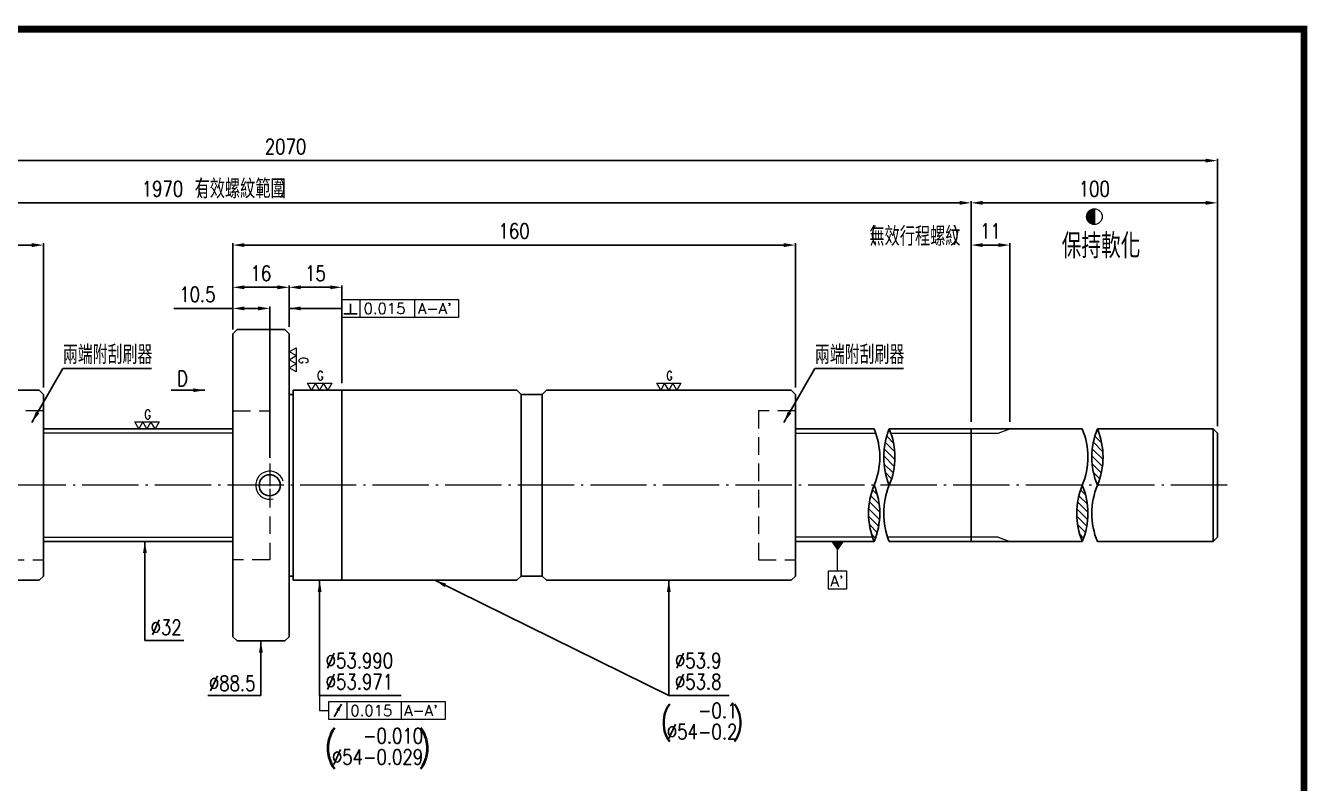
# Model space of a CAD drawing. Header units: millimetres. Extents: x -865 to -277, y -1663 to -1247.
# Drawn here: x -641.8 to -277.3, y -1462.7 to -1247.4 of the extents above; entities that cross this region are included whole.
import ezdxf
from ezdxf.enums import TextEntityAlignment as Align

# ---------------------------------------------------------------- set-up
doc = ezdxf.new("R2010")
doc.units = ezdxf.units.MM
doc.linetypes.add('CenLine', pattern=[25.8, 20, -2.5, 0.8, -2.5])
doc.linetypes.add('HidLine', pattern=[7.5, 5, -2.5])
doc.layers.get('0').update_dxf_attribs({"linetype": 'CONTINUOUS'})
doc.layers.get('DEFPOINTS').update_dxf_attribs({"linetype": 'CONTINUOUS'})
doc.layers.add('04', color=4, linetype='CONTINUOUS')
for name, color, linetype, lineweight in [('cen', 1, 'CenLine', 13), ('DIM', 6, 'CONTINUOUS', 9), ('hat', 4, 'CONTINUOUS', 9), ('hid', 5, 'HidLine', 15), ('str', 7, 'CONTINUOUS', 25), ('txt', 3, 'CONTINUOUS', 9)]:
    doc.layers.add(name, color=color, linetype=linetype, lineweight=lineweight)
doc.styles.add('ROMANC', font='romanc')
doc.styles.add('SIMPLEX', font='simplex.shx', dxfattribs={"width": 0.8, "height": 4.3, "bigfont": 'chineset.shx'})
doc.dimstyles.new('STANDARD$0', dxfattribs={"dimscale": 0, "dimtxt": 6, "dimasz": 5, "dimexe": 0.5, "dimexo": 2, "dimgap": 1.7, "dimtad": 1, "dimdec": 3, "dimdsep": 46, "dimtxsty": 'SIMPLEX', "dimcen": 0.09, "dimclrd": 6, "dimclre": 6, "dimclrt": 3, "dimadec": 1, "dimazin": 2, "dimtp": -0.1, "dimtm": 0.2, "dimtfac": 1, "dimtdec": 3, "dimtmove": 0, "dimatfit": 3, "dimfxl": 0, "dimtvp": 0.790698, "dimarcsym": 0})
doc.dimstyles.new('STANDARD$7', dxfattribs={"dimscale": 0, "dimtxt": 5.5, "dimasz": 5, "dimexe": 0.5, "dimexo": 2, "dimgap": 2.2, "dimtad": 1, "dimdec": 3, "dimrnd": 0.0005, "dimdsep": 46, "dimtxsty": 'SIMPLEX', "dimcen": 0.09, "dimclrd": 6, "dimclre": 6, "dimclrt": 3, "dimadec": 1, "dimazin": 2, "dimtp": -0.1, "dimtm": 0.2, "dimtfac": 1, "dimtdec": 3, "dimtmove": 2, "dimatfit": 3, "dimfxl": 0, "dimtvp": 0.790698, "dimarcsym": 0})

# ---------------------------------------------------------------- blocks, each defined once
blk = doc.blocks.new('*D112')
at = {"layer": 'DEFPOINTS', "color": 0}
for p in [(-551.93, -1321.74), (-566.93, -1334.94), (-551.93, -1350.99)]:
    blk.add_point(p, dxfattribs=at)
at = {"layer": 'DIM', "color": 6, "lineweight": -2}
for p, q in [((-566.93, -1332.94), (-566.93, -1321.24)), ((-563.63, -1321.74), (-555.23, -1321.74)), ((-551.93, -1348.99), (-551.93, -1321.24))]:
    blk.add_line(p, q, dxfattribs=at)
at = {"layer": 'DIM', "color": 6}
for points in [[(-563.63, -1321.19), (-563.63, -1322.29), (-566.93, -1321.74)], [(-555.23, -1321.19), (-555.23, -1322.29), (-551.93, -1321.74)]]:
    blk.add_solid(points, dxfattribs=at)
at = {"layer": 'DIM', "color": 3, "insert": (-559.43, -1317.76), "char_height": 4.3, "attachment_point": 5, "style": 'SIMPLEX'}
blk.add_mtext('15', dxfattribs=at)
blk = doc.blocks.new('*D113')
at = {"layer": 'DEFPOINTS', "color": 0}
for p in [(-566.93, -1321.74), (-582.93, -1334.94), (-566.93, -1334.94)]:
    blk.add_point(p, dxfattribs=at)
at = {"layer": 'DIM', "color": 6, "lineweight": -2}
for p, q in [((-582.93, -1332.94), (-582.93, -1321.24)), ((-579.63, -1321.74), (-570.23, -1321.74)), ((-566.93, -1332.94), (-566.93, -1321.24))]:
    blk.add_line(p, q, dxfattribs=at)
at = {"layer": 'DIM', "color": 6}
for points in [[(-579.63, -1321.19), (-579.63, -1322.29), (-582.93, -1321.74)], [(-570.23, -1321.19), (-570.23, -1322.29), (-566.93, -1321.74)]]:
    blk.add_solid(points, dxfattribs=at)
at = {"layer": 'DIM', "color": 3, "insert": (-574.93, -1317.76), "char_height": 4.3, "attachment_point": 5, "style": 'SIMPLEX'}
blk.add_mtext('16', dxfattribs=at)
blk = doc.blocks.new('*D114')
at = {"layer": 'DEFPOINTS', "color": 0}
for p in [(-422.93, -1309.74), (-582.93, -1334.94), (-422.93, -1352.19)]:
    blk.add_point(p, dxfattribs=at)
at = {"layer": 'DIM', "color": 6, "lineweight": -2}
for p, q in [((-582.93, -1332.94), (-582.93, -1309.24)), ((-579.63, -1309.74), (-426.23, -1309.74)), ((-422.93, -1350.19), (-422.93, -1309.24))]:
    blk.add_line(p, q, dxfattribs=at)
at = {"layer": 'DIM', "color": 6}
for points in [[(-579.63, -1309.19), (-579.63, -1310.29), (-582.93, -1309.74)], [(-426.23, -1309.19), (-426.23, -1310.29), (-422.93, -1309.74)]]:
    blk.add_solid(points, dxfattribs=at)
at = {"layer": 'DIM', "color": 3, "insert": (-502.93, -1305.76), "char_height": 4.3, "attachment_point": 5, "style": 'SIMPLEX'}
blk.add_mtext('160', dxfattribs=at)
blk = doc.blocks.new('DeflectionToleranceA-N')
at = {"layer": '04'}
blk.add_line((2.28, -2.57), (5.33, 2.7), dxfattribs=at)
blk.add_lwpolyline([(5.33, 2.7, 0, 1.52, 0), (3.8, 0.07, 1.52, 1.52, 0)], format="xyseb", dxfattribs=at)
at = {"layer": 'hat'}
for p, q in [((7.61, 3.8), (7.61, -3.8)), ((30.43, 3.8), (30.43, -3.8))]:
    blk.add_line(p, q, dxfattribs=at)
blk.add_lwpolyline([(0, 3.8), (48.87, 3.8), (48.87, -3.8), (0, -3.8)], close=True, dxfattribs=at)
at = {"layer": 'hat', "style": 'ROMANC', "flags": 8}
for tag, p in [('0.015', (9.09, -0.01)), ("A-A'", (31.63, 0.02))]:
    blk.add_attdef(tag, text='', height=4.56, dxfattribs=at).set_placement(p, align=Align.MIDDLE_LEFT)
blk = doc.blocks.new('VerticalToleranceA-N')
at = {"layer": '04'}
for p, q in [((3.68, -2.21), (3.68, 1.93)), ((0.92, -2.21), (6.44, -2.21))]:
    blk.add_line(p, q, dxfattribs=at)
at = {"layer": 'hat'}
for p, q in [((7.61, 3.8), (7.61, -3.8)), ((30.43, 3.8), (30.43, -3.8))]:
    blk.add_line(p, q, dxfattribs=at)
blk.add_lwpolyline([(0, 3.8), (48.87, 3.8), (48.87, -3.8), (0, -3.8)], close=True, dxfattribs=at)
at = {"layer": 'hat', "style": 'ROMANC', "flags": 8}
blk.add_attdef('0.012', text='', height=4.56, dxfattribs=at).set_placement((9.12, -0.02), align=Align.MIDDLE_LEFT)
blk.add_attdef("A-A'", (31.96, -2.31), '', height=4.56, dxfattribs=at)
blk = doc.blocks.new('*D115')
at = {"layer": 'DEFPOINTS', "color": 0}
for p in [(-372.93, -1297.74), (-372.93, -1361.99), (-302.93, -1363.19)]:
    blk.add_point(p, dxfattribs=at)
at = {"layer": 'DIM', "color": 6, "lineweight": -2}
for p, q in [((-372.93, -1359.99), (-372.93, -1297.24)), ((-302.93, -1361.19), (-302.93, -1297.24)), ((-306.23, -1297.74), (-369.63, -1297.74))]:
    blk.add_line(p, q, dxfattribs=at)
at = {"layer": 'DIM', "color": 6}
for points in [[(-369.63, -1297.19), (-369.63, -1298.29), (-372.93, -1297.74)], [(-306.23, -1297.19), (-306.23, -1298.29), (-302.93, -1297.74)]]:
    blk.add_solid(points, dxfattribs=at)
at = {"layer": 'DIM', "color": 3, "insert": (-337.93, -1293.76), "char_height": 4.3, "attachment_point": 5, "style": 'SIMPLEX'}
blk.add_mtext('100', dxfattribs=at)
blk = doc.blocks.new('Heat_block')
at = {"layer": 'txt'}
blk.add_hatch(color=256, dxfattribs=at).paths.add_polyline_path([(0, 2, 0.414214), (-2, 0, 0.414214), (0, -2)])
blk.add_line((0, 2), (0, -2), dxfattribs=at)
blk.add_circle((0, 0), 2, dxfattribs=at)
blk = doc.blocks.new('*D118')
at = {"layer": 'DEFPOINTS', "color": 0}
for p in [(-832.93, -1285.74), (-832.93, -1363.19), (-302.93, -1363.19)]:
    blk.add_point(p, dxfattribs=at)
at = {"layer": 'DIM', "color": 6, "lineweight": -2}
for p, q in [((-832.93, -1361.19), (-832.93, -1285.24)), ((-306.23, -1285.74), (-829.63, -1285.74)), ((-302.93, -1361.19), (-302.93, -1285.24))]:
    blk.add_line(p, q, dxfattribs=at)
at = {"layer": 'DIM', "color": 6}
for points in [[(-829.63, -1285.19), (-829.63, -1286.29), (-832.93, -1285.74)], [(-306.23, -1285.19), (-306.23, -1286.29), (-302.93, -1285.74)]]:
    blk.add_solid(points, dxfattribs=at)
at = {"layer": 'DIM', "color": 3, "insert": (-567.93, -1281.76), "char_height": 4.3, "attachment_point": 5, "style": 'SIMPLEX'}
blk.add_mtext('2070', dxfattribs=at)
blk = doc.blocks.new('Locate_A1-2')
at = {"layer": 'hat'}
blk.add_line((0, -12.29), (0, 0), dxfattribs=at)
at = {"layer": 'hat', "color": 4, "linetype": 'ByBlock', "lineweight": 9}
blk.add_lwpolyline([(0, -3.87, 0, 5.33, 0), (0, 0, 5.33, 5.33, 0)], format="xyseb", dxfattribs=at)
at = {"layer": 'hat'}
blk.add_lwpolyline([(-3.82, -12.29), (3.79, -12.29), (3.79, -19.9), (-3.82, -19.9)], close=True, dxfattribs=at)
at = {"layer": 'hat', "style": 'ROMANC', "flags": 8}
blk.add_attdef("A'", text='', height=4.56, dxfattribs=at).set_placement((-3.01, -16.5), align=Align.MIDDLE_LEFT)
blk = doc.blocks.new('G-sign-green-1')
at = {"layer": 'txt'}
for p, q in [((-5.93, 3.46), (5.93, 3.46)), ((-3.95, 0), (-5.93, 3.46)), ((-2.11, 3.46), (-3.95, 0)), ((0, 0), (-2.11, 3.46)), ((1.94, 3.46), (0, 0)), ((3.95, 0), (1.94, 3.46)), ((5.93, 3.46), (3.95, 0))]:
    blk.add_line(p, q, dxfattribs=at)
at = {"layer": 'txt', "style": 'SIMPLEX', "width": 0.8}
blk.add_text('G', height=4.5, dxfattribs=at).set_placement((-1.28, 4.86))
blk = doc.blocks.new('*D129')
at = {"layer": 'DEFPOINTS', "color": 0}
for p in [(-582.93, -1327.74), (-582.93, -1335.7), (-572.43, -1372.23)]:
    blk.add_point(p, dxfattribs=at)
at = {"layer": 'str', "color": 6, "lineweight": -2}
for p, q in [((-582.93, -1327.74), (-599.72, -1327.74)), ((-582.93, -1333.7), (-582.93, -1327.24)), ((-575.73, -1327.74), (-579.63, -1327.74)), ((-572.43, -1370.23), (-572.43, -1327.24))]:
    blk.add_line(p, q, dxfattribs=at)
at = {"layer": 'str', "color": 6}
for points in [[(-579.63, -1327.19), (-579.63, -1328.29), (-582.93, -1327.74)], [(-575.73, -1327.19), (-575.73, -1328.29), (-572.43, -1327.74)]]:
    blk.add_solid(points, dxfattribs=at)
at = {"layer": 'str', "color": 3, "insert": (-592.98, -1323.76), "char_height": 4.3, "attachment_point": 5, "style": 'SIMPLEX'}
blk.add_mtext('10.5', dxfattribs=at)
blk = doc.blocks.new('*D130')
at = {"layer": 'DEFPOINTS', "color": 0}
for p in [(-832.93, -1297.74), (-832.93, -1363.19), (-372.93, -1359.99)]:
    blk.add_point(p, dxfattribs=at)
at = {"layer": 'str', "color": 6, "linetype": 'ByBlock', "lineweight": -2}
for p, q in [((-832.93, -1361.19), (-832.93, -1297.24)), ((-372.93, -1357.99), (-372.93, -1297.24)), ((-376.23, -1297.74), (-829.63, -1297.74))]:
    blk.add_line(p, q, dxfattribs=at)
at = {"layer": 'str', "color": 6}
for points in [[(-829.63, -1297.19), (-829.63, -1298.29), (-832.93, -1297.74)], [(-376.23, -1297.19), (-376.23, -1298.29), (-372.93, -1297.74)]]:
    blk.add_solid(points, dxfattribs=at)
at = {"layer": 'str', "color": 3, "insert": (-602.93, -1293.76), "char_height": 4.3, "attachment_point": 5, "style": 'SIMPLEX'}
blk.add_mtext('1970', dxfattribs=at)
blk = doc.blocks.new('*D132')
at = {"layer": 'DEFPOINTS', "color": 0}
for p in [(-372.93, -1309.74), (-372.93, -1359.99), (-361.93, -1361.99)]:
    blk.add_point(p, dxfattribs=at)
at = {"layer": 'str', "color": 6, "linetype": 'ByBlock', "lineweight": -2}
for p, q in [((-372.93, -1357.99), (-372.93, -1309.24)), ((-365.23, -1309.74), (-369.63, -1309.74)), ((-361.93, -1359.99), (-361.93, -1309.24))]:
    blk.add_line(p, q, dxfattribs=at)
at = {"layer": 'str', "color": 6}
for points in [[(-369.63, -1309.19), (-369.63, -1310.29), (-372.93, -1309.74)], [(-365.23, -1309.19), (-365.23, -1310.29), (-361.93, -1309.74)]]:
    blk.add_solid(points, dxfattribs=at)
at = {"layer": 'str', "color": 3, "insert": (-367.43, -1305.76), "char_height": 4.3, "attachment_point": 5, "style": 'SIMPLEX'}
blk.add_mtext('11', dxfattribs=at)
blk = doc.blocks.new('*D136')
at = {"layer": 'DEFPOINTS', "color": 0}
for p in [(-636.78, -1309.74), (-796.78, -1334.94), (-636.78, -1352.19)]:
    blk.add_point(p, dxfattribs=at)
at = {"layer": 'DIM', "color": 6, "lineweight": -2}
for p, q in [((-796.78, -1332.94), (-796.78, -1309.24)), ((-793.48, -1309.74), (-640.08, -1309.74)), ((-636.78, -1350.19), (-636.78, -1309.24))]:
    blk.add_line(p, q, dxfattribs=at)
at = {"layer": 'DIM', "color": 6}
for points in [[(-793.48, -1309.19), (-793.48, -1310.29), (-796.78, -1309.74)], [(-640.08, -1309.19), (-640.08, -1310.29), (-636.78, -1309.74)]]:
    blk.add_solid(points, dxfattribs=at)
at = {"layer": 'DIM', "color": 3, "insert": (-716.78, -1305.76), "char_height": 4.3, "attachment_point": 5, "style": 'SIMPLEX'}
blk.add_mtext('160', dxfattribs=at)

msp = doc.modelspace()

# ---------------------------------------------------------------- hatches: boundary and pattern name
at = {"layer": 'hat'}
h = msp.add_hatch(dxfattribs=at)
h.set_pattern_fill('ANSI31', color=256, scale=0.477778, angle=90, style=0)
h.set_pattern_definition([(135, (885.077, 26.9303), (-1.0726417, -1.0726417), [])])
h.paths.add_polyline_path([(-396.2282, -1361.9907, 0.19891237), (-396.2282, -1377.9907, 0.19891237)])
h.paths.add_polyline_path([(-400.5282, -1393.9907, 0.19891237), (-400.5282, -1377.9907, 0.19891237)])
h = msp.add_hatch(dxfattribs=at)
h.set_pattern_fill('ANSI31', color=256, scale=0.477778, angle=90, style=0)
h.set_pattern_definition([(135, (944.2735, 26.9303), (-1.0726417, -1.0726417), [])])
h.paths.add_polyline_path([(-337.0317, -1361.9907, 0.19891237), (-337.0317, -1377.9907, 0.19891237)])
h.paths.add_polyline_path([(-341.3317, -1393.9907, 0.19891237), (-341.3317, -1377.9907, 0.19891237)])

# ---------------------------------------------------------------- linework, layer by layer
at = {"layer": 'cen', "ltscale": 0.3}
msp.add_line((-572.4287, -1372.2282), (-572.4287, -1383.7533), dxfattribs=at)
at = {"layer": 'cen', "ltscale": 0.8}
msp.add_line((-300.1227, -1377.9907), (-838.1218, -1377.9907), dxfattribs=at)
at = {"layer": 'DIM'}
msp.add_lwpolyline([(-558.2287, -1437.7207), (-558.2287, -1442.0207), (-555.6487, -1442.0207)], dxfattribs=at)
at = {"layer": 'hat'}
for p, q in [((-582.9287, -1363.1907), (-636.781, -1363.1907)), ((-422.9287, -1363.1907), (-400.0737, -1363.1907)), ((-395.7737, -1363.1907), (-365.2257, -1363.1907)), ((-365.2257, -1363.1907), (-361.9287, -1361.9907)), ((-636.781, -1392.7907), (-582.9287, -1392.7907)), ((-400.9826, -1392.7907), (-422.9287, -1392.7907)), ((-365.2257, -1392.7907), (-396.6826, -1392.7907)), ((-365.2257, -1392.7907), (-361.9287, -1393.9907))]:
    msp.add_line(p, q, dxfattribs=at)
msp.add_arc((-572.4287, -1377.9907), 4, 16.960103, 284.294137, dxfattribs=at)
at = {"layer": 'hid'}
for points in [[(-636.781, -1356.8407), (-647.281, -1356.8407), (-647.281, -1399.1407), (-636.781, -1399.1407)], [(-582.9287, -1356.8407), (-572.4287, -1356.8407), (-572.4287, -1399.1407), (-582.9287, -1399.1407)], [(-422.9287, -1356.8407), (-433.4287, -1356.8407), (-433.4287, -1399.1407), (-422.9287, -1399.1407)]]:
    msp.add_lwpolyline(points, dxfattribs=at)
at = {"layer": 'str'}
for p, q in [((-582.9287, -1334.9407), (-581.7287, -1333.7407)), ((-581.7287, -1333.7407), (-568.1287, -1333.7407)), ((-566.9287, -1334.9407), (-568.1287, -1333.7407)), ((-582.9287, -1334.9407), (-582.9287, -1421.0407)), ((-566.9287, -1334.9407), (-566.9287, -1421.0407)), ((-707.581, -1350.9907), (-637.981, -1350.9907)), ((-636.781, -1352.1907), (-637.981, -1350.9907)), ((-636.781, -1352.1907), (-636.781, -1403.7907)), ((-566.9287, -1352.1907), (-565.7287, -1352.1907)), ((-565.7287, -1350.9907), (-565.7287, -1404.9907)), ((-565.7287, -1350.9907), (-502.1287, -1350.9907)), ((-551.9287, -1350.9907), (-551.9287, -1404.9907)), ((-500.9287, -1352.1907), (-502.1287, -1350.9907)), ((-500.9287, -1352.1907), (-500.9287, -1403.7907)), ((-500.9287, -1352.1907), (-494.9287, -1352.1907)), ((-494.9287, -1352.1907), (-493.7287, -1350.9907)), ((-494.9287, -1352.1907), (-494.9287, -1403.7907)), ((-493.7287, -1350.9907), (-424.1287, -1350.9907)), ((-422.9287, -1352.1907), (-424.1287, -1350.9907)), ((-422.9287, -1352.1907), (-422.9287, -1403.7907)), ((-422.9287, -1361.9907), (-400.5282, -1361.9907)), ((-372.9287, -1361.9907), (-372.9287, -1393.9907)), ((-304.1287, -1393.9907), (-304.1287, -1361.9907)), ((-302.9287, -1363.1907), (-302.9287, -1392.7907)), ((-422.9287, -1393.9907), (-400.5282, -1393.9907)), ((-707.581, -1404.9907), (-637.981, -1404.9907)), ((-636.781, -1403.7907), (-637.981, -1404.9907)), ((-566.9287, -1403.7907), (-565.7287, -1403.7907)), ((-565.7287, -1404.9907), (-502.1287, -1404.9907)), ((-500.9287, -1403.7907), (-502.1287, -1404.9907)), ((-500.9287, -1403.7907), (-494.9287, -1403.7907)), ((-494.9287, -1403.7907), (-493.7287, -1404.9907)), ((-493.7287, -1404.9907), (-424.1287, -1404.9907)), ((-422.9287, -1403.7907), (-424.1287, -1404.9907)), ((-582.9287, -1421.0407), (-581.7287, -1422.2407)), ((-566.9287, -1421.0407), (-568.1287, -1422.2407)), ((-581.7287, -1422.2407), (-568.1287, -1422.2407))]:
    msp.add_line(p, q, dxfattribs=at)
at = {"layer": 'str', "const_width": 1.9463}
msp.add_lwpolyline([(-863.6736, -1662.3004), (-278.3052, -1662.3004), (-278.3052, -1248.3613), (-863.6736, -1248.3613)], close=True, dxfattribs=at)
at = {"layer": 'str'}
for points in [[(-582.9287, -1361.9907), (-636.781, -1361.9907)], [(-396.2282, -1361.9907), (-341.3317, -1361.9907)], [(-337.0317, -1361.9907), (-304.1287, -1361.9907), (-302.9287, -1363.1907)], [(-582.9287, -1393.9907), (-636.781, -1393.9907)], [(-396.2282, -1393.9907), (-341.3317, -1393.9907)], [(-337.0317, -1393.9907), (-304.1287, -1393.9907), (-302.9287, -1392.7907)]]:
    msp.add_lwpolyline(points, dxfattribs=at)
for points in [[(-400.5282, -1361.9907, -0.19891237), (-400.5282, -1377.9907, 0.19891237), (-400.5282, -1393.9907, 0.19891237)], [(-396.2282, -1361.9907, -0.19891237), (-396.2282, -1377.9907, 0.19891237), (-396.2282, -1393.9907, 0.19891237)], [(-396.2282, -1361.9907, 0.19891237), (-396.2282, -1377.9907, 0.19891237)], [(-341.3317, -1361.9907, -0.19891237), (-341.3317, -1377.9907, 0.19891237), (-341.3317, -1393.9907, 0.19891237)], [(-337.0317, -1361.9907, -0.19891237), (-337.0317, -1377.9907, 0.19891237), (-337.0317, -1393.9907, 0.19891237)], [(-337.0317, -1361.9907, 0.19891237), (-337.0317, -1377.9907, 0.19891237)], [(-400.5282, -1377.9907, -0.19891237), (-400.5282, -1393.9907, -0.19891237)], [(-341.3317, -1377.9907, -0.19891237), (-341.3317, -1393.9907, -0.19891237)]]:
    msp.add_lwpolyline(points, format="xyb", dxfattribs=at)
msp.add_circle((-572.4287, -1377.9907), 3, dxfattribs=at)

# ---------------------------------------------------------------- block references
at = {"layer": 'hat', "xscale": 0.6782709715835153, "yscale": 0.6782709715835153, "zscale": 0.6782709715835153}
for name, p, values in [('VerticalToleranceA-N', (-551.9287, -1327.7407), {"A-A'": "A-A'", '0.012': '0.015'}), ('Locate_A1-2', (-410.9287, -1393.9907), {"A'": "A'"}), ('DeflectionToleranceA-N', (-555.6487, -1442.0207), {"A-A'": "A-A'", '0.015': '0.015'})]:
    msp.add_blockref(name, p, dxfattribs=at).add_auto_attribs(values)
at = {"layer": 'txt'}
for name, p, xscale, yscale, zscale in [('Heat_block', (-337.8986, -1301.6688), 1.11804472178892, 1.11804472178892, 1.11804472178892), ('G-sign-green-1', (-558.2287, -1350.9907), 0.5805000000000291, 0.5805000000000291, 0.5805000000000291), ('G-sign-green-1', (-458.9287, -1350.9907), 0.5805000000000291, 0.5805000000000291, 0.5805000000000291), ('G-sign-green-1', (-607.3287, -1361.9907), 0.5805000000000291, 0.5805000000000291, 0.5805000000000291)]:
    msp.add_blockref(name, p, dxfattribs=dict(at, xscale=xscale, yscale=yscale, zscale=zscale))
at = {"layer": 'txt', "xscale": 0.5805000000000291, "yscale": 0.5805000000000291, "zscale": 0.5805000000000291, "rotation": 270}
msp.add_blockref('G-sign-green-1', (-566.9287, -1342.3657), dxfattribs=at)

# ---------------------------------------------------------------- texts
at = {"style": 'SIMPLEX', "width": 0.8}
for s, height, p in [('有效螺紋範圍', 5.4, (-580.8245, -1293.4756)), ('(          )', 3.6, (-580.5517, -1293.5492)), ('無效行程螺紋', 5.4, (-388.9221, -1306.9625)), ('(          )', 3.6, (-389.0236, -1306.9024))]:
    msp.add_text(s, height=height, dxfattribs=at).set_placement(p, align=Align.MIDDLE)
at = {"color": 2, "style": 'SIMPLEX', "width": 0.8}
msp.add_text('保持軟化', height=7, dxfattribs=at).set_placement((-336.0056, -1309.6277), align=Align.MIDDLE)
at = {"layer": 'txt', "style": 'SIMPLEX', "width": 0.8}
for s, height, p in [('D', 4.3, (-597.2387, -1347.6517)), ('(    )', 7, (-449.4668, -1445.0161)), ('(     )', 7.6, (-541.7777, -1452.2089))]:
    msp.add_text(s, height=height, dxfattribs=at).set_placement(p, align=Align.MIDDLE_CENTER)
at = {"layer": 'txt', "style": 'SIMPLEX'}
for s, insert, char_height, width, attachment_point in [('兩端附刮刷器', (-631.2459, -1343.5479), 5.3, 38.055, 7), ('兩端附刮刷器', (-417.3936, -1343.5479), 5.3, 38.055, 7), ('%%c32', (-597.4675, -1420.5442), 4.3, 19.0275, 9), ('%%c53.990', (-556.5087, -1429.9807), 4.3, 2.8552, 7), ('%%c53.9', (-457.2087, -1429.9807), 4.3, 2.8552, 7), ('%%C88.5', (-589.7386, -1436.4413), 4.3, 2.8552, 7), ('%%C53.971', (-556.5087, -1436.0007), 4.3, 2.8552, 7), ('%%C53.8', (-457.2087, -1436.0007), 4.3, 2.8552, 7), ('%%C54{\\W0.3;}\\S-0.1^ -0.2;', (-449.4668, -1445.0161), 4.3, 43, 5), ('%%C54{\\W0.3;}\\S-0.010^ -0.029;', (-541.7777, -1452.2089), 4.3, 43, 5)]:
    msp.add_mtext(s, dxfattribs=dict(at, insert=insert, char_height=char_height, width=width, attachment_point=attachment_point))

# ---------------------------------------------------------------- dimensions: what is measured, and where the dimension line sits
at = {"layer": 'DIM'}
for base, p2, text, picture, middle in [((-832.9287, -1285.7407), (-832.9287, -1363.1907), '2070', '*D118', (-567.9287, -1281.7579)), ((-372.9287, -1297.7407), (-372.9287, -1361.9907), '100', '*D115', (-337.9287, -1293.7579))]:
    dim = msp.add_linear_dim(base=base, p1=(-302.9287, -1363.1907), p2=p2, angle=180, text=text, dimstyle='STANDARD$0', override={"dimscale": 1, "dimtxt": 4.3, "dimasz": 3.3, "dimgap": 1.832883, "dimtdec": 0, "dimarcsym": 1}, dxfattribs=at)
    dim.commit()
    dim.dimension.update_dxf_attribs({"geometry": picture, "text_midpoint": middle})
for base, p1, p2, override, picture, middle in [((-636.781, -1309.7407), (-796.781, -1334.9407), (-636.781, -1352.1907), {"dimscale": 1, "dimtxt": 4.3, "dimasz": 3.3, "dimgap": 1.832883, "dimtdec": 0, "dimarcsym": 1}, '*D136', (-716.781, -1305.7579)), ((-422.9287, -1309.7407), (-582.9287, -1334.9407), (-422.9287, -1352.1907), {"dimscale": 1, "dimtxt": 4.3, "dimasz": 3.3, "dimgap": 1.832883, "dimtdec": 0, "dimarcsym": 1}, '*D114', (-502.9287, -1305.7579)), ((-566.9287, -1321.7407), (-582.9287, -1334.9407), (-566.9287, -1334.9407), {"dimscale": 1, "dimtxt": 4.3, "dimasz": 3.3, "dimgap": 1.832883, "dimtdec": 0, "dimtix": 1, "dimarcsym": 1}, '*D113', (-574.9287, -1317.7579)), ((-551.9287, -1321.7407), (-566.9287, -1334.9407), (-551.9287, -1350.9907), {"dimscale": 1, "dimtxt": 4.3, "dimasz": 3.3, "dimgap": 1.832883, "dimtdec": 0, "dimtix": 1, "dimarcsym": 1}, '*D112', (-559.4287, -1317.7579))]:
    dim = msp.add_linear_dim(base=base, p1=p1, p2=p2, dimstyle='STANDARD$0', override=override, dxfattribs=at)
    dim.commit()
    dim.dimension.update_dxf_attribs({"geometry": picture, "text_midpoint": middle})
at = {"layer": 'str'}
dim = msp.add_linear_dim(base=(-832.9287, -1297.7407), p1=(-372.9287, -1359.9907), p2=(-832.9287, -1363.1907), text='1970', dimstyle='STANDARD$0', override={"dimscale": 1, "dimtxt": 4.3, "dimasz": 3.3, "dimgap": 1.832883, "dimtp": 0, "dimtm": 0.3, "dimtdec": 1, "dimarcsym": 1}, dxfattribs=at)
dim.commit()
dim.dimension.update_dxf_attribs({"geometry": '*D130', "text_midpoint": (-602.9287, -1293.7579)})
for base, p1, p2, override, picture, middle in [((-372.9287, -1309.7407), (-361.9287, -1361.9907), (-372.9287, -1359.9907), {"dimscale": 1, "dimtxt": 4.3, "dimasz": 3.3, "dimgap": 1.832883, "dimtp": 0, "dimtm": 0.3, "dimtdec": 1, "dimarcsym": 1}, '*D132', (-367.4287, -1305.7579)), ((-582.9287, -1327.7407), (-572.4287, -1372.2282), (-582.9287, -1335.7038), {"dimscale": 1, "dimtxt": 4.3, "dimasz": 3.3, "dimgap": 1.832883, "dimtdec": 0, "dimarcsym": 1}, '*D129', (-592.9759, -1323.7579))]:
    dim = msp.add_linear_dim(base=base, p1=p1, p2=p2, dimstyle='STANDARD$0', override=override, dxfattribs=at)
    dim.commit()
    dim.dimension.update_dxf_attribs({"geometry": picture, "text_midpoint": middle})

# ---------------------------------------------------------------- leaders
at = {"layer": 'DIM'}
for points in [[(-566.9287, -1327.7407), (-551.9287, -1327.7407)], [(-640.081, -1360.1407), (-631.2459, -1344.8379), (-606.0765, -1344.8379)], [(-426.2287, -1360.1407), (-417.3936, -1344.8379), (-392.2242, -1344.8379)], [(-590.8787, -1350.9907), (-600.4187, -1350.9907)], [(-607.9287, -1393.9907), (-607.9287, -1422.0692), (-596.8988, -1422.0692)], [(-558.2287, -1404.9907), (-558.2287, -1437.7207), (-535.0087, -1437.7207)], [(-525.4287, -1404.9907), (-458.9287, -1437.7207)], [(-458.9287, -1404.9907), (-458.9287, -1437.7207), (-441.7287, -1437.7207)], [(-574.9287, -1422.2407), (-574.9287, -1437.7207), (-589.9877, -1437.7207)]]:
    msp.add_leader(points, dimstyle='STANDARD$7', override={"dimscale": 1, "dimtxt": 4.3, "dimasz": 3.3, "dimgap": 1.832883, "dimtdec": 0, "dimarcsym": 1}, dxfattribs=at)

doc.saveas('drawing.dxf')
